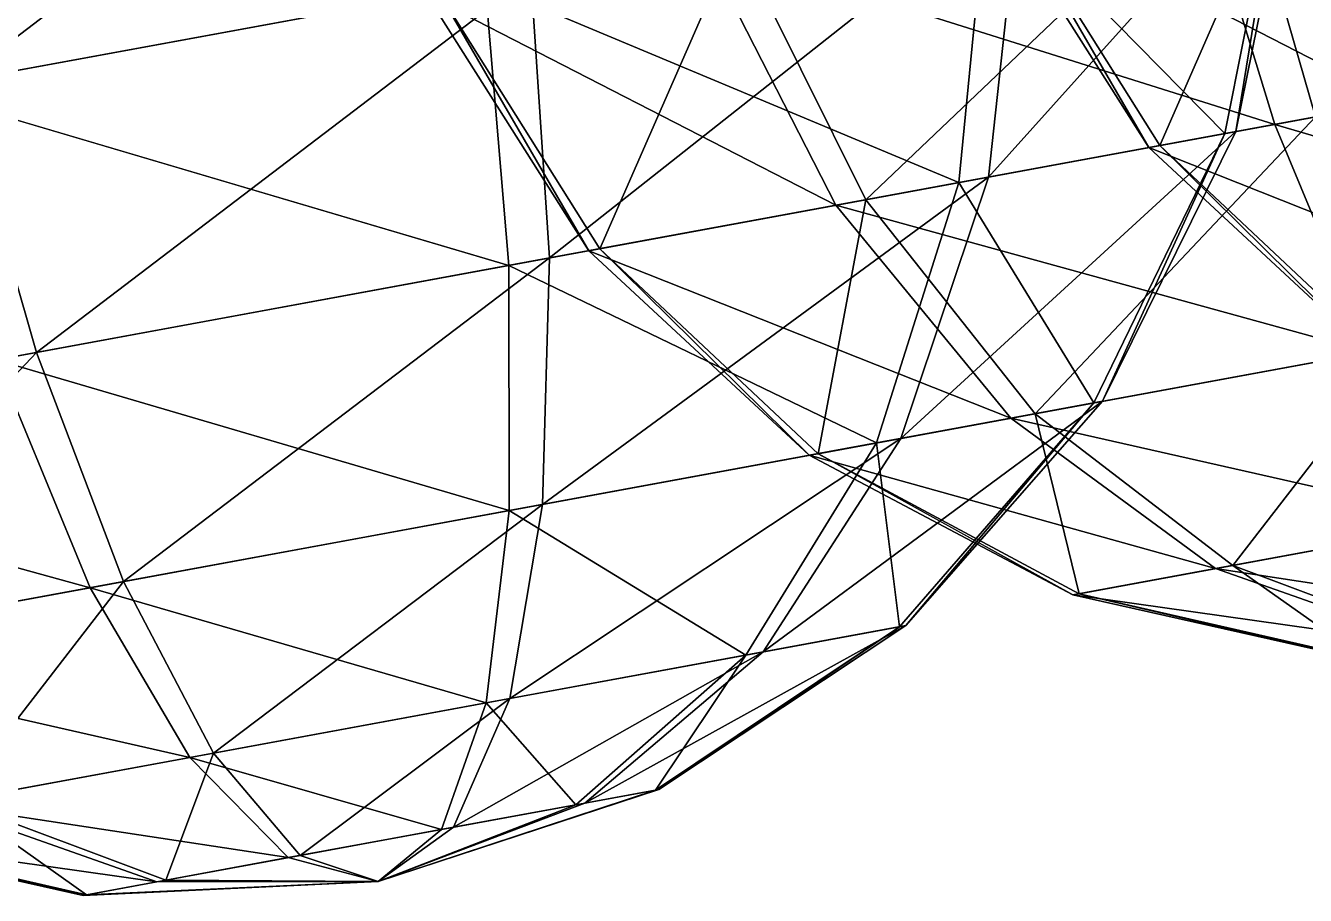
# Model space of a CAD drawing. Header units: metres. Extents: x -550 to 12, y -466 to 28.
# Drawn here: x -393.53 to -360.55, y -454.26 to -431.85 of the extents above; entities that cross this region are included whole.
import ezdxf

# ---------------------------------------------------------------- set-up
doc = ezdxf.new("R2010")
doc.units = ezdxf.units.M

msp = doc.modelspace()

# ---------------------------------------------------------------- linework, layer by layer
for points in [[(-395.25748, -433.27933, -1128.5515), (-396.90256, -425.68713, -1129.5443), (-381.63342, -422.8766, -1129.214), (-381.63333, -422.8765, -1129.2139)], [(-395.25748, -433.27933, -1128.5515), (-381.63342, -422.8766, -1129.214), (-380.50864, -430.56454, -1128.2325), (-380.50854, -430.56445, -1128.2324)], [(-348.10907, -431.95782, -1190.3995), (-348.71674, -424.71268, -1187.4888), (-363.46558, -427.42746, -1187.8077), (-363.46548, -427.42737, -1187.8076)], [(-360.28262, -434.19858, -1240.8651), (-362.2946, -427.2119, -1243.7759), (-347.54575, -424.49713, -1243.4569), (-347.54565, -424.49704, -1243.4568)], [(-357.4432, -433.6759, -855.20056), (-360.79242, -426.93542, -857.3644), (-347.86267, -424.55545, -864.58636), (-347.86258, -424.55536, -864.58624)], [(-381.67963, -430.7801, -1072.2644), (-398.11487, -425.91028, -1071.6019), (-396.42847, -433.49487, -1072.5834), (-396.42838, -433.49478, -1072.5833)], [(-358.2118, -433.81738, -818.46655), (-361.64966, -427.0932, -816.3929), (-368.75232, -428.40057, -829.53986), (-368.75223, -428.40048, -829.53973)], [(-362.6241, -434.62958, -1093.1514), (-361.10373, -426.99274, -1092.3143), (-368.74988, -428.40015, -1079.4865), (-368.7498, -428.40005, -1079.4863)], [(-368.71088, -435.74994, -1118.3843), (-367.89264, -428.24237, -1120.4579), (-360.78998, -426.93497, -1107.3109), (-360.7899, -426.93488, -1107.3108)], [(-368.71088, -435.74994, -1118.3843), (-360.78998, -426.93497, -1107.3109), (-362.3428, -434.5778, -1106.5969), (-362.3427, -434.5777, -1106.5968)], [(-364.29855, -434.93777, -843.6994), (-368.43857, -428.34283, -844.53644), (-360.79242, -426.93542, -857.3644), (-360.79233, -426.93533, -857.36426)], [(-364.29855, -434.93777, -843.6994), (-360.79242, -426.93542, -857.3644), (-357.4432, -433.6759, -855.20056), (-357.4431, -433.6758, -855.20044)], [(-362.3428, -434.5778, -1106.5969), (-361.10373, -426.99274, -1092.3143), (-362.6241, -434.62958, -1093.1514), (-362.62402, -434.6295, -1093.1512)], [(-362.3428, -434.5778, -1106.5969), (-360.78998, -426.93497, -1107.3109), (-361.10373, -426.99274, -1092.3143), (-361.10364, -426.99265, -1092.3142)], [(-346.9006, -431.73535, -811.49603), (-361.64966, -427.0932, -816.3929), (-358.2118, -433.81738, -818.46655), (-358.2117, -433.8173, -818.46643)], [(-361.33252, -434.3918, -1190.6855), (-363.46558, -427.42746, -1187.8077), (-376.08157, -429.74966, -1195.5824), (-376.08148, -429.74957, -1195.5823)], [(-371.87512, -436.33237, -1234.3901), (-375.22433, -429.5919, -1236.5538), (-362.2946, -427.2119, -1243.7759), (-362.2945, -427.21182, -1243.7758)], [(-371.87512, -436.33237, -1234.3901), (-362.2946, -427.2119, -1243.7759), (-360.28262, -434.19858, -1240.8651), (-360.28253, -434.1985, -1240.865)], [(-348.10907, -431.95782, -1190.3995), (-363.46558, -427.42746, -1187.8077), (-361.33252, -434.3918, -1190.6855), (-361.33243, -434.39172, -1190.6854)], [(-369.47946, -435.89142, -1081.6501), (-368.74988, -428.40015, -1079.4865), (-381.67963, -430.7801, -1072.2644), (-381.67953, -430.78, -1072.2643)], [(-380.02206, -437.83197, -1125.3547), (-380.50864, -430.56454, -1128.2325), (-367.89264, -428.24237, -1120.4579), (-367.89255, -428.24228, -1120.4578)], [(-380.02206, -437.83197, -1125.3547), (-367.89264, -428.24237, -1120.4579), (-368.71088, -435.74994, -1118.3843), (-368.7108, -435.74985, -1118.3842)], [(-362.6241, -434.62958, -1093.1514), (-368.74988, -428.40015, -1079.4865), (-369.47946, -435.89142, -1081.6501), (-369.47937, -435.89133, -1081.65)], [(-364.5799, -434.98956, -830.2538), (-368.75232, -428.40057, -829.53986), (-368.43857, -428.34283, -844.53644), (-368.43848, -428.34274, -844.5363)], [(-358.2118, -433.81738, -818.46655), (-368.75232, -428.40057, -829.53986), (-364.5799, -434.98956, -830.2538), (-364.5798, -434.98947, -830.25366)], [(-364.5799, -434.98956, -830.2538), (-368.43857, -428.34283, -844.53644), (-364.29855, -434.93777, -843.6994), (-364.29846, -434.93768, -843.6993)], [(-378.73047, -437.59424, -1222.8889), (-382.87048, -430.9993, -1223.726), (-375.22433, -429.5919, -1236.5538), (-375.22424, -429.5918, -1236.5537)], [(-378.73047, -437.59424, -1222.8889), (-375.22433, -429.5919, -1236.5538), (-371.87512, -436.33237, -1234.3901), (-371.87503, -436.33228, -1234.39)], [(-372.6437, -436.47385, -1197.656), (-376.08157, -429.74966, -1195.5824), (-383.18423, -431.05704, -1208.7294), (-383.18414, -431.05695, -1208.7292)], [(-361.33252, -434.3918, -1190.6855), (-376.08157, -429.74966, -1195.5824), (-372.6437, -436.47385, -1197.656), (-372.64362, -436.47375, -1197.6559)], [(-393.2455, -440.266, -1125.6407), (-395.25748, -433.27933, -1128.5515), (-380.50864, -430.56454, -1128.2325), (-380.50854, -430.56445, -1128.2324)], [(-380.50864, -430.56454, -1128.2325), (-380.50864, -430.56454, -1128.2325), (-395.25748, -433.27933, -1128.5515), (-395.2574, -433.27924, -1128.5514)], [(-393.2455, -440.266, -1125.6407), (-380.50864, -430.56454, -1128.2325), (-380.02206, -437.83197, -1125.3547), (-380.02197, -437.83188, -1125.3546)], [(-381.07196, -438.02524, -1075.1752), (-381.67963, -430.7801, -1072.2644), (-396.42847, -433.49487, -1072.5834), (-396.42838, -433.49478, -1072.5833)], [(-379.01178, -437.646, -1209.4434), (-383.18423, -431.05704, -1208.7294), (-382.87048, -430.9993, -1223.726), (-382.8704, -430.9992, -1223.7258)], [(-379.01178, -437.646, -1209.4434), (-382.87048, -430.9993, -1223.726), (-378.73047, -437.59424, -1222.8889), (-378.73038, -437.59415, -1222.8888)], [(-369.47946, -435.89142, -1081.6501), (-381.67963, -430.7801, -1072.2644), (-381.07196, -438.02524, -1075.1752), (-381.07187, -438.02515, -1075.175)], [(-372.6437, -436.47385, -1197.656), (-383.18423, -431.05704, -1208.7294), (-379.01178, -437.646, -1209.4434), (-379.0117, -437.6459, -1209.4432)], [(-348.10126, -438.27396, -1195.0298), (-348.10907, -431.95782, -1190.3995), (-361.33252, -434.3918, -1190.6855), (-361.33243, -434.39172, -1190.6854)], [(-404.838, -442.39978, -1119.1658), (-395.25748, -433.27933, -1128.5515), (-393.2455, -440.266, -1125.6407), (-393.24542, -440.2659, -1125.6406)], [(-381.07196, -438.02524, -1075.1752), (-396.42847, -433.49487, -1072.5834), (-394.2954, -440.45923, -1075.4612), (-394.29532, -440.45914, -1075.461)], [(-358.67163, -440.2196, -842.3678), (-364.29855, -434.93777, -843.6994), (-357.4432, -433.6759, -855.20056), (-357.4431, -433.6758, -855.20044)], [(-353.70178, -439.3048, -821.76526), (-358.2118, -433.81738, -818.46655), (-364.5799, -434.98956, -830.2538), (-364.5798, -434.98947, -830.25366)], [(-367.50616, -441.84576, -1230.948), (-371.87512, -436.33237, -1234.3901), (-360.28262, -434.19858, -1240.8651), (-360.28253, -434.1985, -1240.865)], [(-367.50616, -441.84576, -1230.948), (-360.28262, -434.19858, -1240.8651), (-358.04092, -440.10352, -1236.2349), (-358.04083, -440.10342, -1236.2347)], [(-358.89816, -440.26132, -1195.2633), (-361.33252, -434.3918, -1190.6855), (-372.6437, -436.47385, -1197.656), (-372.64362, -436.47375, -1197.6559)], [(-370.97137, -442.4836, -1115.0856), (-368.71088, -435.74994, -1118.3843), (-362.3428, -434.5778, -1106.5969), (-362.3427, -434.5777, -1106.5968)], [(-370.97137, -442.4836, -1115.0856), (-362.3428, -434.5778, -1106.5969), (-365.77185, -441.52655, -1105.4613), (-365.77176, -441.52646, -1105.4612)], [(-366.00156, -441.56882, -1094.483), (-362.6241, -434.62958, -1093.1514), (-369.47946, -435.89142, -1081.6501), (-369.47937, -435.89133, -1081.65)], [(-365.77185, -441.52655, -1105.4613), (-362.6241, -434.62958, -1093.1514), (-366.00156, -441.56882, -1094.483), (-366.00146, -441.56873, -1094.4829)], [(-365.77185, -441.52655, -1105.4613), (-362.3428, -434.5778, -1106.5969), (-362.6241, -434.62958, -1093.1514), (-362.62402, -434.6295, -1093.1512)], [(-348.10126, -438.27396, -1195.0298), (-361.33252, -434.3918, -1190.6855), (-358.89816, -440.26132, -1195.2633), (-358.89807, -440.26123, -1195.2632)], [(-358.9013, -440.26187, -831.38947), (-364.5799, -434.98956, -830.2538), (-364.29855, -434.93777, -843.6994), (-364.29846, -434.93768, -843.6993)], [(-353.70178, -439.3048, -821.76526), (-364.5799, -434.98956, -830.2538), (-358.9013, -440.26187, -831.38947), (-358.9012, -440.26178, -831.38934)], [(-358.9013, -440.26187, -831.38947), (-364.29855, -434.93777, -843.6994), (-358.67163, -440.2196, -842.3678), (-358.67154, -440.2195, -842.3677)], [(-371.59894, -442.59912, -1085.0923), (-369.47946, -435.89142, -1081.6501), (-381.07196, -438.02524, -1075.1752), (-381.07187, -438.02515, -1075.175)], [(-380.2069, -444.1836, -1120.777), (-380.02206, -437.83197, -1125.3547), (-368.71088, -435.74994, -1118.3843), (-368.7108, -435.74985, -1118.3842)], [(-380.2069, -444.1836, -1120.777), (-368.71088, -435.74994, -1118.3843), (-370.97137, -442.4836, -1115.0856), (-370.97128, -442.48352, -1115.0854)], [(-366.00156, -441.56882, -1094.483), (-369.47946, -435.89142, -1081.6501), (-371.59894, -442.59912, -1085.0923), (-371.59885, -442.59903, -1085.0922)], [(-373.10355, -442.87607, -1221.5573), (-378.73047, -437.59424, -1222.8889), (-371.87512, -436.33237, -1234.3901), (-371.87503, -436.33228, -1234.39)], [(-373.10355, -442.87607, -1221.5573), (-371.87512, -436.33237, -1234.3901), (-367.50616, -441.84576, -1230.948), (-367.50607, -441.84567, -1230.9479)], [(-368.1337, -441.96127, -1200.9547), (-372.6437, -436.47385, -1197.656), (-379.01178, -437.646, -1209.4434), (-379.0117, -437.6459, -1209.4432)], [(-358.89816, -440.26132, -1195.2633), (-372.6437, -436.47385, -1197.656), (-368.1337, -441.96127, -1200.9547), (-368.1336, -441.96118, -1200.9546)], [(-373.33322, -442.91833, -1210.579), (-379.01178, -437.646, -1209.4434), (-378.73047, -437.59424, -1222.8889), (-378.73038, -437.59415, -1222.8888)], [(-368.1337, -441.96127, -1200.9547), (-379.01178, -437.646, -1209.4434), (-373.33322, -442.91833, -1210.579), (-373.33313, -442.91824, -1210.5789)], [(-373.33322, -442.91833, -1210.579), (-378.73047, -437.59424, -1222.8889), (-373.10355, -442.87607, -1221.5573), (-373.10345, -442.87598, -1221.5571)], [(-391.0038, -446.17093, -1121.0105), (-393.2455, -440.266, -1125.6407), (-380.02206, -437.83197, -1125.3547), (-380.02197, -437.83188, -1125.3546)], [(-380.02206, -437.83197, -1125.3547), (-380.02206, -437.83197, -1125.3547), (-393.2455, -440.266, -1125.6407), (-393.24542, -440.2659, -1125.6406)], [(-391.0038, -446.17093, -1121.0105), (-380.02206, -437.83197, -1125.3547), (-380.2069, -444.1836, -1120.777), (-380.20682, -444.1835, -1120.7769)], [(-381.06415, -444.34137, -1079.8054), (-381.07196, -438.02524, -1075.1752), (-394.2954, -440.45923, -1075.4612), (-394.29532, -440.45914, -1075.461)], [(-371.59894, -442.59912, -1085.0923), (-381.07196, -438.02524, -1075.1752), (-381.06415, -444.34137, -1079.8054), (-381.06406, -444.34128, -1079.8053)], [(-400.46906, -447.91318, -1115.7236), (-404.838, -442.39978, -1119.1658), (-393.2455, -440.266, -1125.6407), (-393.24542, -440.2659, -1125.6406)], [(-400.46906, -447.91318, -1115.7236), (-393.2455, -440.266, -1125.6407), (-391.0038, -446.17093, -1121.0105), (-391.00372, -446.17084, -1121.0104)], [(-356.3284, -444.63596, -1201.2292), (-358.89816, -440.26132, -1195.2633), (-368.1337, -441.96127, -1200.9547), (-368.1336, -441.96118, -1200.9546)], [(-362.41516, -445.75635, -1226.4622), (-367.50616, -441.84576, -1230.948), (-358.04092, -440.10352, -1236.2349), (-358.04083, -440.10342, -1236.2347)], [(-362.41516, -445.75635, -1226.4622), (-358.04092, -440.10352, -1236.2349), (-355.72226, -444.52438, -1230.2006), (-355.72217, -444.5243, -1230.2004)], [(-391.86105, -446.32874, -1080.039), (-394.2954, -440.45923, -1075.4612), (-405.6066, -442.54126, -1082.4316), (-405.6065, -442.54117, -1082.4315)], [(-381.06415, -444.34137, -1079.8054), (-394.2954, -440.45923, -1075.4612), (-391.86105, -446.32874, -1080.039), (-391.86096, -446.32864, -1080.0388)], [(-374.52005, -447.98447, -1110.7866), (-370.97137, -442.4836, -1115.0856), (-365.77185, -441.52655, -1105.4613), (-365.77176, -441.52646, -1105.4612)], [(-374.52005, -447.98447, -1110.7866), (-365.77185, -441.52655, -1105.4613), (-370.84344, -447.3077, -1103.9812), (-370.84335, -447.30762, -1103.9811)], [(-371.00586, -447.33762, -1096.2184), (-366.00156, -441.56882, -1094.483), (-371.59894, -442.59912, -1085.0923), (-371.59885, -442.59903, -1085.0922)], [(-370.84344, -447.3077, -1103.9812), (-366.00156, -441.56882, -1094.483), (-371.00586, -447.33762, -1096.2184), (-371.00577, -447.33752, -1096.2183)], [(-370.84344, -447.3077, -1103.9812), (-365.77185, -441.52655, -1105.4613), (-366.00156, -441.56882, -1094.483), (-366.00146, -441.56873, -1094.4829)], [(-366.3731, -446.48486, -1219.8219), (-373.10355, -442.87607, -1221.5573), (-367.50616, -441.84576, -1230.948), (-367.50607, -441.84567, -1230.9479)], [(-366.3731, -446.48486, -1219.8219), (-367.50616, -441.84576, -1230.948), (-362.41516, -445.75635, -1226.4622), (-362.41507, -445.75626, -1226.462)], [(-362.85892, -445.838, -1205.2537), (-368.1337, -441.96127, -1200.9547), (-373.33322, -442.91833, -1210.579), (-373.33313, -442.91824, -1210.5789)], [(-356.3284, -444.63596, -1201.2292), (-368.1337, -441.96127, -1200.9547), (-362.85892, -445.838, -1205.2537), (-362.85883, -445.83792, -1205.2535)], [(-391.86105, -446.32874, -1080.039), (-405.6066, -442.54126, -1082.4316), (-401.0966, -448.0287, -1085.7303), (-401.0965, -448.0286, -1085.7302)], [(-374.9638, -448.06613, -1089.5781), (-371.59894, -442.59912, -1085.0923), (-381.06415, -444.34137, -1079.8054), (-381.06406, -444.34128, -1079.8053)], [(-381.05057, -449.18652, -1114.811), (-380.2069, -444.1836, -1120.777), (-370.97137, -442.4836, -1115.0856), (-370.97128, -442.48352, -1115.0854)], [(-381.05057, -449.18652, -1114.811), (-370.97137, -442.4836, -1115.0856), (-374.52005, -447.98447, -1110.7866), (-374.51996, -447.98438, -1110.7865)], [(-371.00586, -447.33762, -1096.2184), (-371.59894, -442.59912, -1085.0923), (-374.9638, -448.06613, -1089.5781), (-374.9637, -448.06604, -1089.578)], [(-366.53552, -446.51477, -1212.0591), (-373.33322, -442.91833, -1210.579), (-373.10355, -442.87607, -1221.5573), (-373.10345, -442.87598, -1221.5571)], [(-362.85892, -445.838, -1205.2537), (-373.33322, -442.91833, -1210.579), (-366.53552, -446.51477, -1212.0591), (-366.53543, -446.51468, -1212.059)], [(-366.53552, -446.51477, -1212.0591), (-373.10355, -442.87607, -1221.5573), (-366.3731, -446.48486, -1219.8219), (-366.37302, -446.48477, -1219.8218)], [(-388.68515, -450.5918, -1114.9762), (-391.0038, -446.17093, -1121.0105), (-380.2069, -444.1836, -1120.777), (-380.20682, -444.1835, -1120.7769)], [(-380.2069, -444.1836, -1120.777), (-380.2069, -444.1836, -1120.777), (-391.0038, -446.17093, -1121.0105), (-391.00372, -446.17084, -1121.0104)], [(-388.68515, -450.5918, -1114.9762), (-380.2069, -444.1836, -1120.777), (-381.05057, -449.18652, -1114.811), (-381.05048, -449.18643, -1114.8109)], [(-381.65674, -449.2981, -1085.8397), (-381.06415, -444.34137, -1079.8054), (-391.86105, -446.32874, -1080.039), (-391.86096, -446.32864, -1080.0388)], [(-374.9638, -448.06613, -1089.5781), (-381.06415, -444.34137, -1079.8054), (-381.65674, -449.2981, -1085.8397), (-381.65665, -449.298, -1085.8396)], [(-356.9491, -447.79758, -1221.2383), (-362.41516, -445.75635, -1226.4622), (-355.72226, -444.52438, -1230.2006), (-355.72217, -444.5243, -1230.2004)], [(-353.79837, -447.21762, -1208.1768), (-356.3284, -444.63596, -1201.2292), (-362.85892, -445.838, -1205.2537), (-362.85883, -445.83792, -1205.2535)], [(-357.1788, -447.83984, -1210.26), (-362.85892, -445.838, -1205.2537), (-366.53552, -446.51477, -1212.0591), (-366.53543, -446.51468, -1212.059)], [(-358.9979, -448.17468, -1217.801), (-366.3731, -446.48486, -1219.8219), (-362.41516, -445.75635, -1226.4622), (-362.41507, -445.75626, -1226.462)], [(-353.79837, -447.21762, -1208.1768), (-362.85892, -445.838, -1205.2537), (-357.1788, -447.83984, -1210.26), (-357.1787, -447.83975, -1210.2599)], [(-358.9979, -448.17468, -1217.801), (-362.41516, -445.75635, -1226.4622), (-356.9491, -447.79758, -1221.2383), (-356.949, -447.7975, -1221.2382)], [(-395.37805, -451.82376, -1111.2378), (-400.46906, -447.91318, -1115.7236), (-391.0038, -446.17093, -1121.0105), (-391.00372, -446.17084, -1121.0104)], [(-395.37805, -451.82376, -1111.2378), (-391.0038, -446.17093, -1121.0105), (-388.68515, -450.5918, -1114.9762), (-388.68506, -450.5917, -1114.9761)], [(-389.2913, -450.70337, -1086.0049), (-391.86105, -446.32874, -1080.039), (-401.0966, -448.0287, -1085.7303), (-401.0965, -448.0286, -1085.7302)], [(-381.65674, -449.2981, -1085.8397), (-391.86105, -446.32874, -1080.039), (-389.2913, -450.70337, -1086.0049), (-389.2912, -450.70328, -1086.0048)], [(-359.08197, -448.19016, -1213.7827), (-366.53552, -446.51477, -1212.0591), (-366.3731, -446.48486, -1219.8219), (-366.37302, -446.48477, -1219.8218)], [(-357.1788, -447.83984, -1210.26), (-366.53552, -446.51477, -1212.0591), (-359.08197, -448.19016, -1213.7827), (-359.08188, -448.19006, -1213.7826)], [(-359.08197, -448.19016, -1213.7827), (-366.3731, -446.48486, -1219.8219), (-358.9979, -448.17468, -1217.801), (-358.9978, -448.1746, -1217.8009)], [(-379.11508, -451.87762, -1105.7803), (-374.52005, -447.98447, -1110.7866), (-370.84344, -447.3077, -1103.9812), (-370.84335, -447.30762, -1103.9811)], [(-379.11508, -451.87762, -1105.7803), (-370.84344, -447.3077, -1103.9812), (-377.21194, -451.5273, -1102.2576), (-377.21185, -451.52722, -1102.2574)], [(-377.21194, -451.5273, -1102.2576), (-371.00586, -447.33762, -1096.2184), (-377.29602, -451.5428, -1098.2393), (-377.29593, -451.5427, -1098.2391)], [(-377.29602, -451.5428, -1098.2393), (-371.00586, -447.33762, -1096.2184), (-374.9638, -448.06613, -1089.5781), (-374.9637, -448.06604, -1089.578)], [(-377.21194, -451.5273, -1102.2576), (-370.84344, -447.3077, -1103.9812), (-371.00586, -447.33762, -1096.2184), (-371.00577, -447.33752, -1096.2183)], [(-389.2913, -450.70337, -1086.0049), (-401.0966, -448.0287, -1085.7303), (-395.8218, -451.90543, -1090.0293), (-395.82172, -451.90533, -1090.0292)], [(-382.49554, -452.49985, -1107.8635), (-381.05057, -449.18652, -1114.811), (-374.52005, -447.98447, -1110.7866), (-374.51996, -447.98438, -1110.7865)], [(-382.49554, -452.49985, -1107.8635), (-374.52005, -447.98447, -1110.7866), (-379.11508, -451.87762, -1105.7803), (-379.115, -451.87753, -1105.7802)], [(-379.3448, -451.9199, -1094.802), (-374.9638, -448.06613, -1089.5781), (-381.65674, -449.2981, -1085.8397), (-381.65665, -449.298, -1085.8396)], [(-377.29602, -451.5428, -1098.2393), (-374.9638, -448.06613, -1089.5781), (-379.3448, -451.9199, -1094.802), (-379.3447, -451.9198, -1094.8019)], [(-386.44748, -453.22726, -1107.949), (-388.68515, -450.5918, -1114.9762), (-381.05057, -449.18652, -1114.811), (-381.05048, -449.18643, -1114.8109)], [(-381.05057, -449.18652, -1114.811), (-381.05057, -449.18652, -1114.811), (-388.68515, -450.5918, -1114.9762), (-388.68506, -450.5917, -1114.9761)], [(-386.44748, -453.22726, -1107.949), (-381.05057, -449.18652, -1114.811), (-382.49554, -452.49985, -1107.8635), (-382.49545, -452.49976, -1107.8634)], [(-382.8093, -452.55762, -1092.867), (-381.65674, -449.2981, -1085.8397), (-389.2913, -450.70337, -1086.0049), (-389.2912, -450.70328, -1086.0048)], [(-379.3448, -451.9199, -1094.802), (-381.65674, -449.2981, -1085.8397), (-382.8093, -452.55762, -1092.867), (-382.8092, -452.55753, -1092.8668)], [(-386.76126, -453.28503, -1092.9524), (-389.2913, -450.70337, -1086.0049), (-395.8218, -451.90543, -1090.0293), (-395.82172, -451.90533, -1090.0292)], [(-389.912, -453.865, -1106.0139), (-395.37805, -451.82376, -1111.2378), (-388.68515, -450.5918, -1114.9762), (-388.68506, -450.5917, -1114.9761)], [(-389.912, -453.865, -1106.0139), (-388.68515, -450.5918, -1114.9762), (-386.44748, -453.22726, -1107.949), (-386.4474, -453.22717, -1107.9489)], [(-382.8093, -452.55762, -1092.867), (-389.2913, -450.70337, -1086.0049), (-386.76126, -453.28503, -1092.9524), (-386.76117, -453.28494, -1092.9523)], [(-391.9608, -454.2421, -1102.5767), (-399.336, -452.55228, -1104.5975), (-395.37805, -451.82376, -1111.2378), (-395.37796, -451.82367, -1111.2377)], [(-391.9608, -454.2421, -1102.5767), (-395.37805, -451.82376, -1111.2378), (-389.912, -453.865, -1106.0139), (-389.9119, -453.8649, -1106.0138)], [(-384.44333, -453.89777, -1100.408), (-379.11508, -451.87762, -1105.7803), (-377.21194, -451.5273, -1102.2576), (-377.21185, -451.52722, -1102.2574)], [(-384.44333, -453.89777, -1100.408), (-377.21194, -451.5273, -1102.2576), (-377.29602, -451.5428, -1098.2393), (-377.29593, -451.5427, -1098.2391)], [(-384.44333, -453.89777, -1100.408), (-377.29602, -451.5428, -1098.2393), (-379.3448, -451.9199, -1094.802), (-379.3447, -451.9198, -1094.8019)], [(-390.1417, -453.90726, -1095.0356), (-395.8218, -451.90543, -1090.0293), (-399.4984, -452.58218, -1096.8347), (-399.49832, -452.5821, -1096.8346)], [(-386.76126, -453.28503, -1092.9524), (-395.8218, -451.90543, -1090.0293), (-390.1417, -453.90726, -1095.0356), (-390.1416, -453.90717, -1095.0355)], [(-384.44333, -453.89777, -1100.408), (-382.49554, -452.49985, -1107.8635), (-379.11508, -451.87762, -1105.7803), (-379.115, -451.87753, -1105.7802)], [(-384.44333, -453.89777, -1100.408), (-379.3448, -451.9199, -1094.802), (-382.8093, -452.55762, -1092.867), (-382.8092, -452.55753, -1092.8668)], [(-392.04486, -454.25757, -1098.5583), (-399.4984, -452.58218, -1096.8347), (-399.336, -452.55228, -1104.5975), (-399.3359, -452.5522, -1104.5974)], [(-390.1417, -453.90726, -1095.0356), (-399.4984, -452.58218, -1096.8347), (-392.04486, -454.25757, -1098.5583), (-392.04477, -454.25748, -1098.5582)], [(-392.04486, -454.25757, -1098.5583), (-399.336, -452.55228, -1104.5975), (-391.9608, -454.2421, -1102.5767), (-391.9607, -454.242, -1102.5765)], [(-384.44333, -453.89777, -1100.408), (-382.8093, -452.55762, -1092.867), (-386.76126, -453.28503, -1092.9524), (-386.76117, -453.28494, -1092.9523)], [(-384.44333, -453.89777, -1100.408), (-386.44748, -453.22726, -1107.949), (-382.49554, -452.49985, -1107.8635), (-382.49545, -452.49976, -1107.8634)], [(-382.49554, -452.49985, -1107.8635), (-382.49554, -452.49985, -1107.8635), (-386.44748, -453.22726, -1107.949), (-386.4474, -453.22717, -1107.9489)], [(-384.44333, -453.89777, -1100.408), (-386.76126, -453.28503, -1092.9524), (-390.1417, -453.90726, -1095.0356), (-390.1416, -453.90717, -1095.0355)], [(-384.44333, -453.89777, -1100.408), (-389.912, -453.865, -1106.0139), (-386.44748, -453.22726, -1107.949), (-386.4474, -453.22717, -1107.9489)], [(-384.44333, -453.89777, -1100.408), (-390.1417, -453.90726, -1095.0356), (-392.04486, -454.25757, -1098.5583), (-392.04477, -454.25748, -1098.5582)], [(-384.44333, -453.89777, -1100.408), (-392.04486, -454.25757, -1098.5583), (-391.9608, -454.2421, -1102.5767), (-391.9607, -454.242, -1102.5765)], [(-384.44333, -453.89777, -1100.408), (-391.9608, -454.2421, -1102.5767), (-389.912, -453.865, -1106.0139), (-389.9119, -453.8649, -1106.0138)]]:
    msp.add_3dface(points)

doc.saveas('drawing.dxf')
